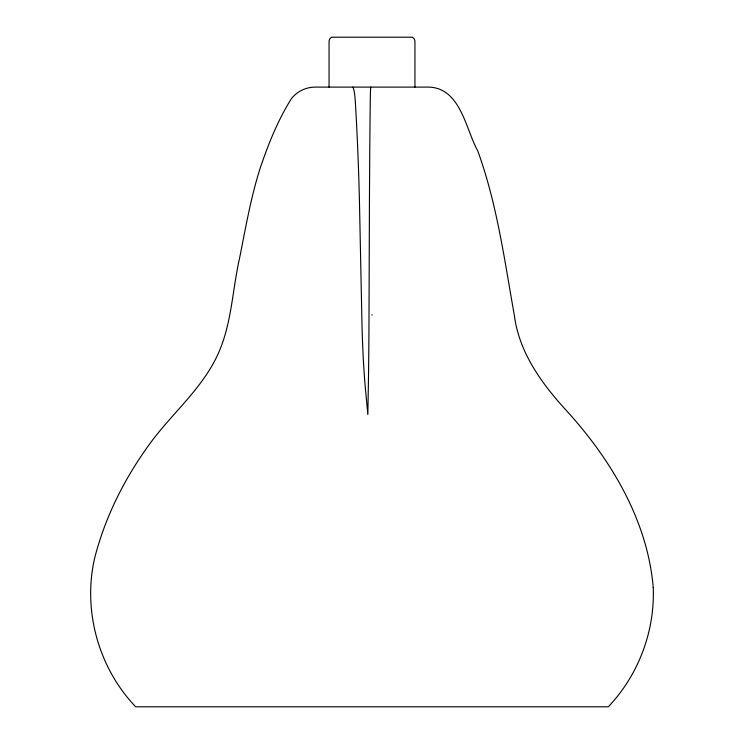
<?xml version="1.0" encoding="UTF-8"?>
<svg xmlns="http://www.w3.org/2000/svg" width="744" height="744" viewBox="0 0 744 744"><rect width="100%" height="100%" fill="white"/><g stroke="black" fill="none" stroke-linecap="round" stroke-linejoin="round"><path stroke-width="1.12" d="M331.266 37.386L329.741 38.93L329.062 40.994L329.062 87.104M331.629 37.2L412.371 37.2M412.734 37.386L414.259 38.93L414.938 40.994L414.938 87.104M372 314.656L372 315.121M370.791 87.113A30.504 0.642 -90 0 0 370.242 102.737A364.132 7.673 -90 0 0 369.452 201.773L369.005 315.121A151.227 3.19 -90 0 1 368.308 388.163L367.834 414.529L365.378 388.173A151.813 16.638 90 0 1 361.789 315.112L359.454 201.773A366.048 40.12 -90 0 0 355.381 102.737A30.216 3.311 -90 0 0 352.554 87.085M653.232 587.509C655.018 631.2 638.445 675.134 608.294 706.8L135.706 706.8C98.645 668.168 82.686 610.926 94.507 558.697C104.56 518.875 123.03 481.377 146.791 447.972C170.013 414.399 204.126 388.303 219.889 349.736C231.83 320.636 232.658 288.691 239.549 258.289C245.65 227.887 250.849 197.169 260.372 167.595C268.5 143.638 278.061 119.812 291.602 98.366C297.154 91.503 305.775 87.281 314.6 87.104L429.4 87.104C460.787 88.629 465.688 129.158 477.75 150.893C497.001 203.763 504.46 259.963 514.309 315.121C519.126 353.158 542.423 384.546 567.663 411.925C611.633 460.564 647.624 521.06 653.232 587.509"/></g></svg>
